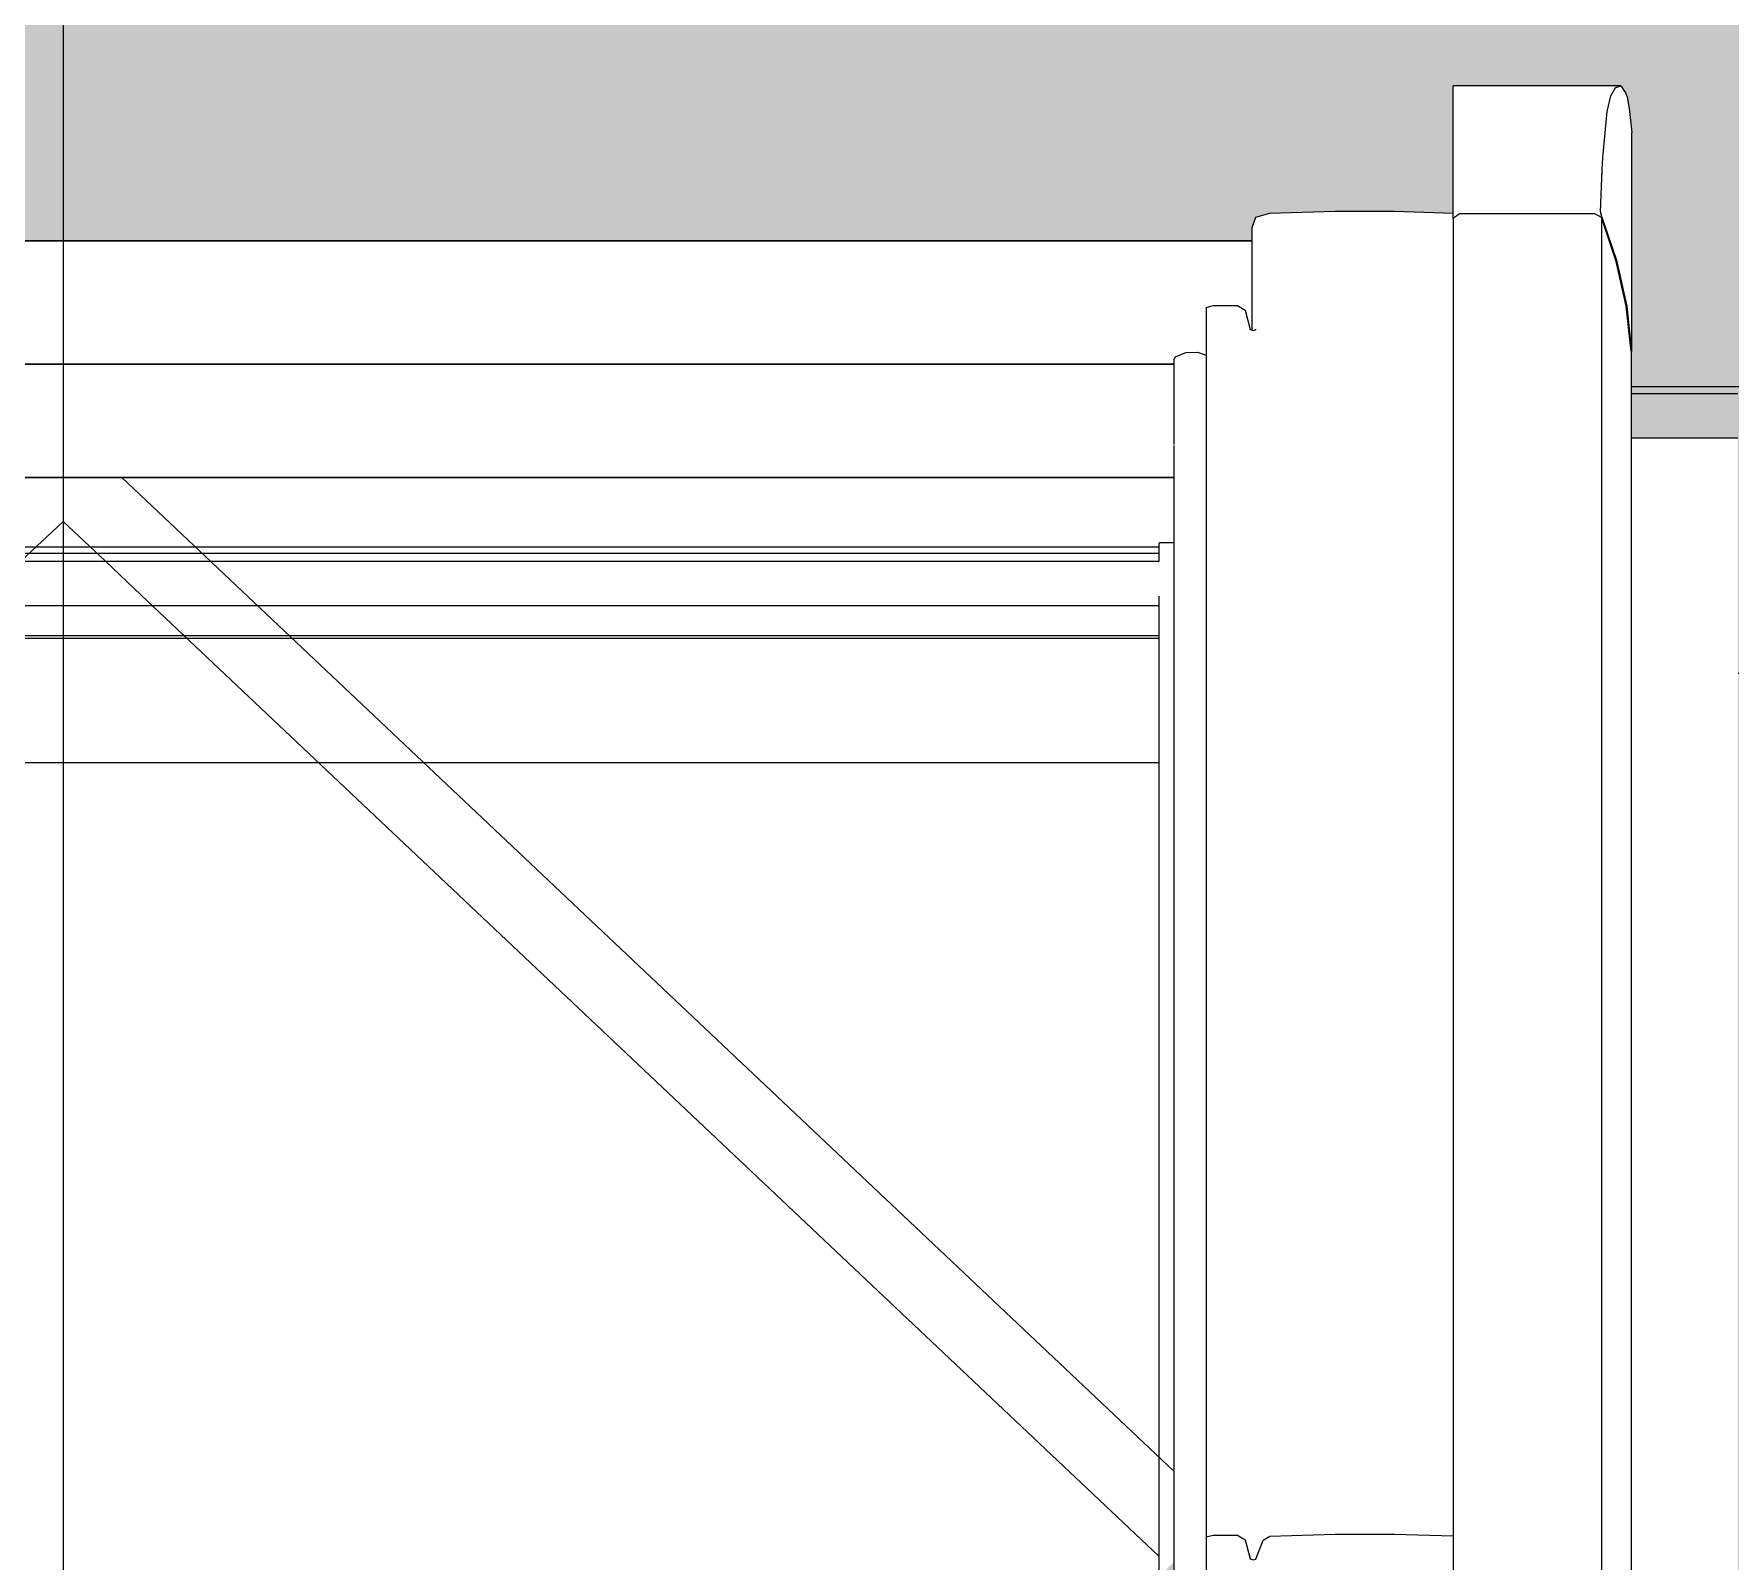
# Model space of a CAD drawing. Header units: metres. Extents: x -208 to 1512, y -277 to 123.
# Drawn here: x 829.4662 to 829.9265, y -2.5162 to -2.1018 of the extents above; entities that cross this region are included whole.
import ezdxf

# ---------------------------------------------------------------- set-up
doc = ezdxf.new("R2010")
doc.units = ezdxf.units.M
doc.header["$MEASUREMENT"] = 0
doc.linetypes.add('Wipeout_Contour', pattern=[1, 0, -1])
for name, color, linetype in [('325 Dachfenster', 7, 'Continuous'), ('330 Dachaufbau', 7, 'Continuous'), ('918 Lageplan Beschriftung.x', 7, 'Continuous')]:
    doc.layers.add(name, color=color, linetype=linetype)

# ---------------------------------------------------------------- blocks, each defined once
blk = doc.blocks.new('Dachfläche_55_5', base_point=(825.25622, 0.07))
at = {"color": 254, "linetype": 'Wipeout_Contour', "lineweight": 0, "ltscale": 3319.661494}
blk.add_wipeout([(829.06228, -2.1975), (829.06228, -2.22224), (830.76228, -2.22224), (830.76228, -2.1975)], dxfattribs=at).dxf.layer = '330 Dachaufbau'
at = {"layer": '330 Dachaufbau', "linetype": 'Continuous', "lineweight": 0, "true_color": 0x000000}
h = blk.add_hatch(color=18, dxfattribs=at)
h.paths.add_polyline_path([(828.70228, -0.4), (829.01228, -0.4), (829.01228, 0.07), (828.05728, 0.07), (828.05728, -0.77152), (826.30728, -0.77152), (826.30728, 0.07), (825.25622, 0.07), (825.27334, -4.6), (831.58228, -4.6), (831.58228, -0.82361), (828.70228, -0.82361)])
h.paths.add_polyline_path([(829.06228, -2.1975), (830.76228, -2.1975), (830.76228, -3.79873), (829.06228, -3.79873)], flags=0)
h.paths.add_polyline_path([(826.33228, -3.79873), (826.33228, -2.1975), (828.03228, -2.1975), (828.03228, -3.79873)], flags=0)
at = {"layer": '330 Dachaufbau', "color": 7, "linetype": 'Continuous', "lineweight": 18, "flags": 128}
blk.add_lwpolyline([(830.76228, -2.1975), (829.06228, -2.1975)], dxfattribs=at)
at = {"color": 254, "linetype": 'Wipeout_Contour', "lineweight": 0, "ltscale": 3319.662104}
blk.add_wipeout([(829.06228, -2.2576), (829.06228, -2.27528), (830.76228, -2.27528), (830.76228, -2.2576)], dxfattribs=at).dxf.layer = '330 Dachaufbau'
at = {"layer": '330 Dachaufbau', "color": 7, "linetype": 'Continuous', "lineweight": 18, "flags": 128}
blk.add_lwpolyline([(829.06228, -2.27528), (830.76228, -2.27528)], dxfattribs=at)
at = {"color": 254, "linetype": 'Wipeout_Contour', "lineweight": 0, "ltscale": 3319.661817}
blk.add_wipeout([(829.06228, -2.22224), (829.06228, -2.2576), (830.76228, -2.2576), (830.76228, -2.22224)], dxfattribs=at).dxf.layer = '330 Dachaufbau'
blk = doc.blocks.new('DF Marker 27[1469]_5', base_point=(829.47413, -2.22182))
at = {"layer": '325 Dachfenster', "color": 7, "linetype": 'Continuous', "lineweight": 13}
blk.add_line((829.47413, 1.53443), (829.47413, -4.11337), dxfattribs=at)
blk = doc.blocks.new('VELUX SlopeRoofBundle[41]_5', base_point=(825.25728, 0))
at = {"color": 254, "linetype": 'Wipeout_Contour', "lineweight": 0, "ltscale": 3319.528237}
blk.add_wipeout([(829.85133, -2.1228), (829.85133, -2.13533), (829.89196, -2.13533), (829.89317, -2.1228)], dxfattribs=at).dxf.layer = '325 Dachfenster'
at = {"color": 254, "linetype": 'Wipeout_Contour', "lineweight": 0, "ltscale": 2488.907016}
blk.add_wipeout([(829.79683, -2.15426), (829.79784, -2.15159), (829.79783, -2.1515)], dxfattribs=at).dxf.layer = '325 Dachfenster'
at = {"color": 254, "linetype": 'Wipeout_Contour', "lineweight": 0, "ltscale": 3317.908773}
blk.add_wipeout([(829.17263, -2.19156), (829.17263, -2.20216), (829.77563, -2.20216), (829.77563, -2.19156)], dxfattribs=at).dxf.layer = '325 Dachfenster'
at = {"color": 254, "linetype": 'Wipeout_Contour', "lineweight": 0, "ltscale": 6635.817494}
blk.add_wipeout([(829.17263, -2.2132), (829.17273, -2.21347), (829.17273, -2.21425), (829.77553, -2.21425), (829.77553, -2.21347), (829.77563, -2.2132), (829.77563, -2.21235), (829.17263, -2.21235)], dxfattribs=at).dxf.layer = '325 Dachfenster'
at = {"color": 254, "linetype": 'Wipeout_Contour', "lineweight": 0, "ltscale": 3317.909027}
blk.add_wipeout([(829.17273, -2.21934), (829.17273, -2.2221), (829.77553, -2.2221), (829.77553, -2.21934)], dxfattribs=at).dxf.layer = '325 Dachfenster'
at = {"color": 254, "linetype": 'Wipeout_Contour', "lineweight": 0, "ltscale": 8301.566305}
blk.add_wipeout([(829.89963, -2.22338), (829.89963, -2.75824), (829.89983, -2.76012), (829.89983, -2.76014), (829.90043, -2.76329), (829.90173, -2.77719), (829.90173, -2.79316), (829.90175, -2.84047), (829.91413, -2.84047), (829.91413, -2.22338)], dxfattribs=at).dxf.layer = '325 Dachfenster'
at = {"color": 254, "linetype": 'Wipeout_Contour', "lineweight": 0, "ltscale": 3319.203508}
blk.add_wipeout([(829.79623, -2.51562), (829.79623, -2.69331), (829.79703, -2.69331), (829.79703, -2.51591)], dxfattribs=at).dxf.layer = '325 Dachfenster'
at = {"color": 254, "linetype": 'Wipeout_Contour', "lineweight": 0, "ltscale": 3317.908852}
blk.add_wipeout([(829.17263, -2.20648), (829.77563, -2.20648), (829.77563, -2.20216), (829.17263, -2.20216)], dxfattribs=at).dxf.layer = '325 Dachfenster'
at = {"color": 254, "linetype": 'Wipeout_Contour', "lineweight": 0, "ltscale": 4150.041653}
blk.add_wipeout([(829.89963, -2.21296), (829.89963, -2.22338), (829.91413, -2.22338), (829.91413, -2.21147), (829.89963, -2.21148)], dxfattribs=at).dxf.layer = '325 Dachfenster'
at = {"color": 254, "linetype": 'Wipeout_Contour', "lineweight": 0, "ltscale": 3317.908964}
blk.add_wipeout([(829.17273, -2.21425), (829.17273, -2.21531), (829.77553, -2.21531), (829.77553, -2.21425)], dxfattribs=at).dxf.layer = '325 Dachfenster'
at = {"color": 254, "linetype": 'Wipeout_Contour', "lineweight": 0, "ltscale": 3317.909042}
blk.add_wipeout([(829.17273, -2.22217), (829.77553, -2.22217), (829.77553, -2.2221), (829.17273, -2.2221)], dxfattribs=at).dxf.layer = '325 Dachfenster'
at = {"color": 254, "linetype": 'Wipeout_Contour', "lineweight": 0, "ltscale": 3319.206707}
blk.add_wipeout([(829.79703, -2.51591), (829.79703, -2.69331), (829.79783, -2.69331), (829.79783, -2.51569)], dxfattribs=at).dxf.layer = '325 Dachfenster'
at = {"color": 254, "linetype": 'Wipeout_Contour', "lineweight": 0, "ltscale": 3317.908902}
blk.add_wipeout([(829.17263, -2.20648), (829.17263, -2.2115), (829.77563, -2.2115), (829.77563, -2.20648)], dxfattribs=at).dxf.layer = '325 Dachfenster'
at = {"color": 254, "linetype": 'Wipeout_Contour', "lineweight": 0, "ltscale": 4149.128656}
blk.add_wipeout([(829.91413, -2.22338), (829.92863, -2.22338), (829.92863, -2.21296), (829.92863, -2.21148), (829.91413, -2.21147)], dxfattribs=at).dxf.layer = '325 Dachfenster'
at = {"color": 254, "linetype": 'Wipeout_Contour', "lineweight": 0, "ltscale": 3317.908973}
blk.add_wipeout([(829.17273, -2.21531), (829.17273, -2.21595), (829.77553, -2.21595), (829.77553, -2.21531)], dxfattribs=at).dxf.layer = '325 Dachfenster'
at = {"color": 254, "linetype": 'Wipeout_Contour', "lineweight": 0, "ltscale": 3319.199359}
blk.add_wipeout([(829.79493, -2.51046), (829.79493, -2.69331), (829.79623, -2.69331), (829.79623, -2.51562)], dxfattribs=at).dxf.layer = '325 Dachfenster'
at = {"color": 254, "linetype": 'Wipeout_Contour', "lineweight": 0, "ltscale": 3317.908933}
blk.add_wipeout([(829.17263, -2.2115), (829.17263, -2.21235), (829.77563, -2.21235), (829.77563, -2.2115)], dxfattribs=at).dxf.layer = '325 Dachfenster'
at = {"color": 254, "linetype": 'Wipeout_Contour', "lineweight": 0, "ltscale": 3317.908998}
blk.add_wipeout([(829.17273, -2.21934), (829.77553, -2.21934), (829.77553, -2.21666), (829.17273, -2.21666)], dxfattribs=at).dxf.layer = '325 Dachfenster'
at = {"color": 254, "linetype": 'Wipeout_Contour', "lineweight": 0, "ltscale": 8296.820949}
blk.add_wipeout([(829.91413, -2.22338), (829.91413, -2.84047), (829.92651, -2.84047), (829.92653, -2.79316), (829.92653, -2.77719), (829.92783, -2.76329), (829.92843, -2.76014), (829.92843, -2.76012), (829.92863, -2.75824), (829.92863, -2.22338)], dxfattribs=at).dxf.layer = '325 Dachfenster'
at = {"color": 254, "linetype": 'Wipeout_Contour', "lineweight": 0, "ltscale": 3319.192485}
blk.add_wipeout([(829.79283, -2.50919), (829.79283, -2.69331), (829.79493, -2.69331), (829.79493, -2.51046)], dxfattribs=at).dxf.layer = '325 Dachfenster'
at = {"color": 254, "linetype": 'Wipeout_Contour', "lineweight": 0, "ltscale": 3319.21236}
blk.add_wipeout([(829.79783, -2.51569), (829.79783, -2.69331), (829.79983, -2.69331), (829.79983, -2.51053)], dxfattribs=at).dxf.layer = '325 Dachfenster'
at = {"color": 254, "linetype": 'Wipeout_Contour', "lineweight": 0, "ltscale": 3319.200506}
blk.add_wipeout([(829.79623, -2.18194), (829.79623, -2.51562), (829.79703, -2.51591), (829.79703, -2.18222)], dxfattribs=at).dxf.layer = '325 Dachfenster'
at = {"color": 254, "linetype": 'Wipeout_Contour', "lineweight": 0, "ltscale": 3317.90898}
blk.add_wipeout([(829.17273, -2.21595), (829.17273, -2.21666), (829.77553, -2.21666), (829.77553, -2.21595)], dxfattribs=at).dxf.layer = '325 Dachfenster'
at = {"color": 254, "linetype": 'Wipeout_Contour', "lineweight": 0, "ltscale": 3319.175064}
blk.add_wipeout([(829.78623, -2.50919), (829.78623, -2.69331), (829.79283, -2.69331), (829.79283, -2.50919)], dxfattribs=at).dxf.layer = '325 Dachfenster'
at = {"color": 254, "linetype": 'Wipeout_Contour', "lineweight": 0, "ltscale": 3319.219883}
blk.add_wipeout([(829.79983, -2.51053), (829.79983, -2.69331), (829.80163, -2.69331), (829.80163, -2.50947)], dxfattribs=at).dxf.layer = '325 Dachfenster'
at = {"color": 254, "linetype": 'Wipeout_Contour', "lineweight": 0, "ltscale": 4978.052582}
blk.add_wipeout([(829.79773, -2.18204), (829.79703, -2.18222), (829.79703, -2.51591), (829.79783, -2.51569), (829.79783, -2.18197), (829.79773, -2.182)], dxfattribs=at).dxf.layer = '325 Dachfenster'
at = {"color": 254, "linetype": 'Wipeout_Contour', "lineweight": 0, "ltscale": 3319.158073}
blk.add_wipeout([(829.78433, -2.50968), (829.78433, -2.69331), (829.78623, -2.69331), (829.78623, -2.50919)], dxfattribs=at).dxf.layer = '325 Dachfenster'
at = {"color": 254, "linetype": 'Wipeout_Contour', "lineweight": 0, "ltscale": 3319.258671}
blk.add_wipeout([(829.80163, -2.50947), (829.80163, -2.69331), (829.81923, -2.69331), (829.81923, -2.50891)], dxfattribs=at).dxf.layer = '325 Dachfenster'
at = {"color": 254, "linetype": 'Wipeout_Contour', "lineweight": 0, "ltscale": 3319.15503}
blk.add_wipeout([(829.78433, -2.50968), (829.78623, -2.50919), (829.78623, -2.1755), (829.78433, -2.176)], dxfattribs=at).dxf.layer = '325 Dachfenster'
at = {"color": 254, "linetype": 'Wipeout_Contour', "lineweight": 0, "ltscale": 3319.209255}
blk.add_wipeout([(829.79783, -2.18197), (829.79783, -2.51569), (829.79983, -2.51053), (829.79983, -2.17681)], dxfattribs=at).dxf.layer = '325 Dachfenster'
at = {"color": 254, "linetype": 'Wipeout_Contour', "lineweight": 0, "ltscale": 3319.326262}
blk.add_wipeout([(829.81923, -2.50891), (829.81923, -2.69331), (829.83543, -2.69331), (829.83543, -2.50891)], dxfattribs=at).dxf.layer = '325 Dachfenster'
at = {"color": 254, "linetype": 'Wipeout_Contour', "lineweight": 0, "ltscale": 3319.196252}
blk.add_wipeout([(829.79493, -2.17678), (829.79493, -2.51046), (829.79623, -2.51562), (829.79623, -2.18194)], dxfattribs=at).dxf.layer = '325 Dachfenster'
at = {"color": 254, "linetype": 'Wipeout_Contour', "lineweight": 0, "ltscale": 3319.216831}
blk.add_wipeout([(829.79983, -2.17681), (829.79983, -2.51053), (829.80163, -2.50947), (829.80163, -2.17575)], dxfattribs=at).dxf.layer = '325 Dachfenster'
at = {"color": 254, "linetype": 'Wipeout_Contour', "lineweight": 0, "ltscale": 4978.10389}
blk.add_wipeout([(829.83543, -2.69331), (829.85133, -2.69331), (829.85133, -2.67954), (829.85133, -2.63963), (829.85133, -2.50942), (829.83543, -2.50891)], dxfattribs=at).dxf.layer = '325 Dachfenster'
at = {"layer": '325 Dachfenster', "linetype": 'Continuous', "lineweight": 0, "flags": 128}
for points in [[(829.79623, -2.51562), (829.79703, -2.51591)], [(829.79703, -2.51591), (829.79783, -2.51569)]]:
    blk.add_lwpolyline(points, dxfattribs=at)
at = {"color": 254, "linetype": 'Wipeout_Contour', "lineweight": 0, "ltscale": 3319.172029}
blk.add_wipeout([(829.78623, -2.1755), (829.78623, -2.50919), (829.79283, -2.50919), (829.79283, -2.1755)], dxfattribs=at).dxf.layer = '325 Dachfenster'
at = {"color": 254, "linetype": 'Wipeout_Contour', "lineweight": 0, "ltscale": 3319.255624}
blk.add_wipeout([(829.80163, -2.17575), (829.80163, -2.50947), (829.81923, -2.50891), (829.81923, -2.17519)], dxfattribs=at).dxf.layer = '325 Dachfenster'
at = {"layer": '325 Dachfenster', "linetype": 'Continuous', "lineweight": 0, "flags": 128}
for points in [[(829.79783, -2.51569), (829.79983, -2.51053)], [(829.79983, -2.51053), (829.80163, -2.50947)]]:
    blk.add_lwpolyline(points, dxfattribs=at)
at = {"color": 254, "linetype": 'Wipeout_Contour', "lineweight": 0, "ltscale": 3319.189429}
blk.add_wipeout([(829.79283, -2.50919), (829.79493, -2.51046), (829.79493, -2.17678), (829.79283, -2.1755)], dxfattribs=at).dxf.layer = '325 Dachfenster'
at = {"color": 254, "linetype": 'Wipeout_Contour', "lineweight": 0, "ltscale": 3319.323224}
blk.add_wipeout([(829.81923, -2.17519), (829.81923, -2.50891), (829.83543, -2.50891), (829.83543, -2.17519)], dxfattribs=at).dxf.layer = '325 Dachfenster'
at = {"color": 254, "linetype": 'Wipeout_Contour', "lineweight": 0, "ltscale": 11612.683357}
blk.add_wipeout([(829.78433, -2.18441), (829.16393, -2.18441), (829.16393, -2.18898), (829.16633, -2.18816), (829.16943, -2.18823), (829.17223, -2.18936), (829.17273, -2.19021), (829.17273, -2.19134), (829.77553, -2.19134), (829.77553, -2.19021), (829.77603, -2.18936), (829.77883, -2.18823), (829.78193, -2.18816), (829.78433, -2.18898)], dxfattribs=at).dxf.layer = '325 Dachfenster'
at = {"layer": '325 Dachfenster', "linetype": 'Continuous', "lineweight": 0, "flags": 128}
for points in [[(829.79283, -2.50919), (829.79493, -2.51046)], [(829.79493, -2.51046), (829.79623, -2.51562)]]:
    blk.add_lwpolyline(points, dxfattribs=at)
at = {"color": 254, "linetype": 'Wipeout_Contour', "lineweight": 0, "ltscale": 5808.137677}
blk.add_wipeout([(829.79683, -2.18215), (829.79703, -2.18222), (829.79773, -2.18204), (829.79773, -2.182), (829.7978, -2.18198), (829.79783, -2.1819), (829.79683, -2.15426)], dxfattribs=at).dxf.layer = '325 Dachfenster'
at = {"color": 254, "linetype": 'Wipeout_Contour', "lineweight": 0, "ltscale": 3319.387423}
blk.add_wipeout([(829.85133, -2.1757), (829.83543, -2.17519), (829.83543, -2.50891), (829.85133, -2.50942)], dxfattribs=at).dxf.layer = '325 Dachfenster'
at = {"color": 254, "linetype": 'Wipeout_Contour', "lineweight": 0, "ltscale": 3317.908716}
blk.add_wipeout([(829.17263, -2.19156), (829.77563, -2.19156), (829.77563, -2.19134), (829.17263, -2.19134)], dxfattribs=at).dxf.layer = '325 Dachfenster'
at = {"color": 254, "linetype": 'Wipeout_Contour', "lineweight": 0, "ltscale": 3319.534921}
blk.add_wipeout([(829.79784, -2.15159), (829.79683, -2.15426), (829.79783, -2.1819), (829.79983, -2.17681)], dxfattribs=at).dxf.layer = '325 Dachfenster'
at = {"color": 254, "linetype": 'Wipeout_Contour', "lineweight": 0, "ltscale": 6639.827804}
blk.add_wipeout([(829.77553, -2.69331), (829.77603, -2.69331), (829.77603, -2.18936), (829.77553, -2.19021), (829.77553, -2.19134), (829.77563, -2.19134), (829.77563, -2.2132), (829.77553, -2.21347)], dxfattribs=at).dxf.layer = '325 Dachfenster'
at = {"color": 254, "linetype": 'Wipeout_Contour', "lineweight": 0, "ltscale": 2489.383096}
blk.add_wipeout([(829.79783, -2.1515), (829.79983, -2.17681), (829.80163, -2.17575)], dxfattribs=at).dxf.layer = '325 Dachfenster'
at = {"color": 254, "linetype": 'Wipeout_Contour', "lineweight": 0, "ltscale": 3319.124859}
blk.add_wipeout([(829.77603, -2.69331), (829.77883, -2.69331), (829.77883, -2.18823), (829.77603, -2.18936)], dxfattribs=at).dxf.layer = '325 Dachfenster'
at = {"layer": '325 Dachfenster', "linetype": 'Continuous', "lineweight": 0, "flags": 128}
for points in [[(829.77553, -2.19021), (829.77603, -2.18936)], [(829.77553, -2.19021), (829.77553, -2.19134)], [(829.17263, -2.19134), (829.77563, -2.19134)], [(829.77563, -2.19156), (829.77563, -2.19134)], [(829.77563, -2.2132), (829.77563, -2.21235), (829.77563, -2.2115), (829.77563, -2.20648), (829.77563, -2.20216), (829.77563, -2.19156)]]:
    blk.add_lwpolyline(points, dxfattribs=at)
at = {"color": 254, "linetype": 'Wipeout_Contour', "lineweight": 0, "ltscale": 3319.253583}
blk.add_wipeout([(829.81923, -2.14987), (829.80163, -2.15044), (829.80163, -2.17575), (829.81923, -2.17519)], dxfattribs=at).dxf.layer = '325 Dachfenster'
at = {"color": 254, "linetype": 'Wipeout_Contour', "lineweight": 0, "ltscale": 3319.136649}
blk.add_wipeout([(829.77883, -2.18823), (829.77883, -2.69331), (829.78193, -2.69331), (829.78193, -2.18816)], dxfattribs=at).dxf.layer = '325 Dachfenster'
at = {"color": 254, "linetype": 'Wipeout_Contour', "lineweight": 0, "ltscale": 6635.825005}
blk.add_wipeout([(829.17273, -2.51658), (829.35987, -2.69331), (829.58839, -2.69331), (829.77553, -2.51658), (829.77553, -2.49183), (829.49001, -2.22217), (829.45826, -2.22217), (829.17273, -2.49183)], dxfattribs=at).dxf.layer = '325 Dachfenster'
at = {"layer": '325 Dachfenster', "linetype": 'Continuous', "lineweight": 0, "flags": 128}
for points in [[(829.77603, -2.18936), (829.77883, -2.18823)], [(829.47413, -2.23405), (829.46268, -2.24487), (829.45294, -2.25406), (829.1767, -2.51496)]]:
    blk.add_lwpolyline(points, dxfattribs=at)
at = {"color": 254, "linetype": 'Wipeout_Contour', "lineweight": 0, "ltscale": 2488.908755}
blk.add_wipeout([(829.79783, -2.1515), (829.80163, -2.17575), (829.80163, -2.15044)], dxfattribs=at).dxf.layer = '325 Dachfenster'
at = {"color": 254, "linetype": 'Wipeout_Contour', "lineweight": 0, "ltscale": 3319.321206}
blk.add_wipeout([(829.81923, -2.17519), (829.83543, -2.17519), (829.83543, -2.14987), (829.81923, -2.14987)], dxfattribs=at).dxf.layer = '325 Dachfenster'
at = {"color": 254, "linetype": 'Wipeout_Contour', "lineweight": 0, "ltscale": 3319.147654}
blk.add_wipeout([(829.78433, -2.18898), (829.78193, -2.18816), (829.78193, -2.69331), (829.78433, -2.69331)], dxfattribs=at).dxf.layer = '325 Dachfenster'
at = {"color": 254, "linetype": 'Wipeout_Contour', "lineweight": 0, "ltscale": 2488.549719}
blk.add_wipeout([(829.49001, -2.22217), (829.77553, -2.49183), (829.77553, -2.22217)], dxfattribs=at).dxf.layer = '325 Dachfenster'
at = {"layer": '325 Dachfenster', "linetype": 'Continuous', "lineweight": 0, "flags": 128}
for points in [[(829.79683, -2.15426), (829.79783, -2.1515)], [(829.77883, -2.18823), (829.78193, -2.18816)], [(829.78193, -2.18816), (829.78433, -2.18898)], [(829.77553, -2.21347), (829.77553, -2.69331)], [(829.17273, -2.2221), (829.77553, -2.2221)], [(829.17273, -2.22217), (829.77553, -2.22217)], [(829.49001, -2.22217), (829.77553, -2.49183)], [(829.47413, -2.23405), (829.48559, -2.24487), (829.49532, -2.25406), (829.77157, -2.51496)], [(829.17683, -2.24098), (829.77143, -2.24098)], [(829.77163, -2.23992), (829.77143, -2.24013)], [(829.77143, -2.24013), (829.77143, -2.24487)], [(829.77553, -2.23992), (829.77163, -2.23992)], [(829.1767, -2.24487), (829.77157, -2.24487)], [(829.17683, -2.24268), (829.77143, -2.24268)], [(829.77143, -2.25435), (829.77143, -2.69331)], [(829.17683, -2.25689), (829.77143, -2.25689)], [(829.17683, -2.26502), (829.77143, -2.26502)], [(829.17683, -2.2658), (829.77143, -2.2658)], [(829.17683, -2.29953), (829.77143, -2.29953)], [(829.78433, -2.50968), (829.78623, -2.50919), (829.79283, -2.50919)]]:
    blk.add_lwpolyline(points, dxfattribs=at)
at = {"color": 254, "linetype": 'Wipeout_Contour', "lineweight": 0, "ltscale": 3319.385385}
blk.add_wipeout([(829.83543, -2.14987), (829.83543, -2.17519), (829.85133, -2.1757), (829.85133, -2.15039)], dxfattribs=at).dxf.layer = '325 Dachfenster'
at = {"color": 254, "linetype": 'Wipeout_Contour', "lineweight": 0, "ltscale": 3317.908426}
blk.add_wipeout([(829.15143, -2.16985), (829.79683, -2.16985), (829.79683, -2.1579), (829.15143, -2.1579)], dxfattribs=at).dxf.layer = '325 Dachfenster'
at = {"color": 254, "linetype": 'Wipeout_Contour', "lineweight": 0, "ltscale": 11615.357934}
blk.add_wipeout([(829.89141, -2.15046), (829.85133, -2.15046), (829.85133, -2.15186), (829.85303, -2.15061), (829.88983, -2.15061), (829.89163, -2.15157), (829.89563, -2.16352), (829.89833, -2.17569), (829.89963, -2.18793), (829.89963, -2.18808), (829.89983, -2.18793), (829.89853, -2.17569), (829.89583, -2.16352), (829.89183, -2.15157)], dxfattribs=at).dxf.layer = '325 Dachfenster'
at = {"color": 254, "linetype": 'Wipeout_Contour', "lineweight": 0, "ltscale": 3317.908364}
blk.add_wipeout([(829.15143, -2.15783), (829.15143, -2.1579), (829.79683, -2.1579), (829.79683, -2.15783)], dxfattribs=at).dxf.layer = '325 Dachfenster'
at = {"color": 254, "linetype": 'Wipeout_Contour', "lineweight": 0, "ltscale": 13271.634627}
blk.add_wipeout([(829.15143, -2.16985), (829.15143, -2.18215), (829.15203, -2.18194), (829.15333, -2.17678), (829.15543, -2.1755), (829.16203, -2.1755), (829.16393, -2.176), (829.16393, -2.18441), (829.78433, -2.18441), (829.78433, -2.176), (829.78623, -2.1755), (829.79283, -2.1755), (829.79493, -2.17678), (829.79623, -2.18194), (829.79683, -2.18215), (829.79683, -2.16985)], dxfattribs=at).dxf.layer = '325 Dachfenster'
at = {"layer": '325 Dachfenster', "linetype": 'Continuous', "lineweight": 0}
blk.add_line((829.47413, 1.53443), (829.47413, -4.11337), dxfattribs=at)
at = {"layer": '325 Dachfenster', "linetype": 'Continuous', "lineweight": 0, "flags": 128}
for points in [[(829.15143, -2.15783), (829.79683, -2.15783)], [(829.78433, -2.176), (829.78623, -2.1755), (829.79283, -2.1755)], [(829.78433, -2.176), (829.78433, -2.50968), (829.78433, -2.69331)], [(829.79283, -2.1755), (829.79493, -2.17678)]]:
    blk.add_lwpolyline(points, dxfattribs=at)
at = {"color": 254, "linetype": 'Wipeout_Contour', "lineweight": 0, "ltscale": 4149.59935}
blk.add_wipeout([(829.89907, -2.12203), (829.89853, -2.11886), (829.89853, -2.17569), (829.89983, -2.18793), (829.89983, -2.12852)], dxfattribs=at).dxf.layer = '325 Dachfenster'
at = {"color": 254, "linetype": 'Wipeout_Contour', "lineweight": 0, "ltscale": 3319.499255}
blk.add_wipeout([(829.85133, -2.15004), (829.85133, -2.15046), (829.89141, -2.15046), (829.89133, -2.15004)], dxfattribs=at).dxf.layer = '325 Dachfenster'
at = {"color": 254, "linetype": 'Wipeout_Contour', "lineweight": 0, "ltscale": 3320.179967}
blk.add_wipeout([(829.7978, -2.18198), (829.79783, -2.18197), (829.79983, -2.17681), (829.79783, -2.1819)], dxfattribs=at).dxf.layer = '325 Dachfenster'
at = {"layer": '325 Dachfenster', "linetype": 'Continuous', "lineweight": 0, "flags": 128}
for points in [[(829.79683, -2.18215), (829.79683, -2.15426)], [(829.79493, -2.17678), (829.79623, -2.18194)], [(829.79623, -2.18194), (829.79703, -2.18222)], [(829.79703, -2.18222), (829.79773, -2.18204)], [(829.79773, -2.18204), (829.79773, -2.182)], [(829.7978, -2.18198), (829.79783, -2.1819)]]:
    blk.add_lwpolyline(points, dxfattribs=at)
at = {"color": 254, "linetype": 'Wipeout_Contour', "lineweight": 0, "ltscale": 4148.910072}
blk.add_wipeout([(829.89196, -2.13533), (829.85133, -2.13533), (829.85133, -2.15004), (829.89133, -2.15004), (829.89183, -2.13852)], dxfattribs=at).dxf.layer = '325 Dachfenster'
at = {"color": 254, "linetype": 'Wipeout_Contour', "lineweight": 0, "ltscale": 3319.413406}
blk.add_wipeout([(829.89183, -2.13852), (829.89133, -2.15004), (829.89141, -2.15046), (829.89183, -2.15157)], dxfattribs=at).dxf.layer = '325 Dachfenster'
at = {"color": 254, "linetype": 'Wipeout_Contour', "lineweight": 0, "ltscale": 3319.423849}
blk.add_wipeout([(829.85133, -2.15186), (829.85133, -2.72249), (829.85303, -2.72249), (829.85303, -2.15061)], dxfattribs=at).dxf.layer = '325 Dachfenster'
at = {"color": 254, "linetype": 'Wipeout_Contour', "lineweight": 0, "ltscale": 6639.305519}
blk.add_wipeout([(829.89183, -2.15157), (829.89583, -2.16352), (829.89583, -2.11619), (829.89554, -2.11624), (829.89413, -2.11859), (829.89317, -2.1228), (829.89196, -2.13533), (829.89183, -2.13852)], dxfattribs=at).dxf.layer = '325 Dachfenster'
at = {"color": 254, "linetype": 'Wipeout_Contour', "lineweight": 0, "ltscale": 4148.956275}
blk.add_wipeout([(829.85133, -2.11624), (829.89554, -2.11624), (829.89583, -2.11619), (829.89683, -2.11589), (829.85133, -2.11589)], dxfattribs=at).dxf.layer = '325 Dachfenster'
at = {"color": 254, "linetype": 'Wipeout_Contour', "lineweight": 0, "ltscale": 4978.698054}
blk.add_wipeout([(829.89163, -2.15157), (829.88983, -2.15061), (829.88983, -2.72249), (829.8913, -2.72249), (829.89138, -2.72258), (829.89163, -2.72323)], dxfattribs=at).dxf.layer = '325 Dachfenster'
at = {"color": 254, "linetype": 'Wipeout_Contour', "lineweight": 0, "ltscale": 3319.535579}
blk.add_wipeout([(829.85133, -2.11624), (829.85133, -2.11859), (829.89413, -2.11859), (829.89554, -2.11624)], dxfattribs=at).dxf.layer = '325 Dachfenster'
at = {"color": 254, "linetype": 'Wipeout_Contour', "lineweight": 0, "ltscale": 3319.523903}
blk.add_wipeout([(829.85133, -2.11859), (829.85133, -2.1228), (829.89317, -2.1228), (829.89413, -2.11859)], dxfattribs=at).dxf.layer = '325 Dachfenster'
at = {"color": 254, "linetype": 'Wipeout_Contour', "lineweight": 0, "ltscale": 4979.173835}
blk.add_wipeout([(829.89583, -2.11619), (829.89583, -2.16352), (829.89853, -2.17569), (829.89853, -2.11886), (829.89814, -2.11774), (829.89683, -2.11589)], dxfattribs=at).dxf.layer = '325 Dachfenster'
at = {"layer": '325 Dachfenster', "linetype": 'Continuous', "lineweight": 0, "flags": 128}
blk.add_lwpolyline([(829.89683, -2.11589), (829.85133, -2.11589)], dxfattribs=at)
at = {"color": 254, "linetype": 'Wipeout_Contour', "lineweight": 0, "ltscale": 4149.931226}
blk.add_wipeout([(829.89563, -2.16352), (829.89563, -2.73511), (829.89583, -2.73571), (829.89833, -2.74698), (829.89833, -2.17569)], dxfattribs=at).dxf.layer = '325 Dachfenster'
at = {"color": 254, "linetype": 'Wipeout_Contour', "lineweight": 0, "ltscale": 4149.937713}
blk.add_wipeout([(829.89163, -2.15157), (829.89163, -2.72323), (829.89183, -2.72376), (829.89563, -2.73511), (829.89563, -2.16352)], dxfattribs=at).dxf.layer = '325 Dachfenster'
at = {"color": 254, "linetype": 'Wipeout_Contour', "lineweight": 0, "ltscale": 4149.862358}
blk.add_wipeout([(829.89963, -2.18793), (829.89833, -2.17569), (829.89833, -2.74698), (829.89853, -2.74788), (829.89963, -2.75824)], dxfattribs=at).dxf.layer = '325 Dachfenster'
at = {"layer": '325 Dachfenster', "linetype": 'Continuous', "lineweight": 0, "flags": 128}
for points in [[(829.89983, -2.18793), (829.89983, -2.12852)], [(829.89963, -2.18793), (829.89963, -2.75824)], [(829.89963, -2.18808), (829.89983, -2.18793)], [(829.92863, -2.21148), (829.91413, -2.21147), (829.89963, -2.21148)]]:
    blk.add_lwpolyline(points, dxfattribs=at)
at = {"color": 254, "linetype": 'Wipeout_Contour', "lineweight": 0, "ltscale": 3319.500841}
blk.add_wipeout([(829.85303, -2.72249), (829.88983, -2.72249), (829.88983, -2.15061), (829.85303, -2.15061)], dxfattribs=at).dxf.layer = '325 Dachfenster'
at = {"layer": '325 Dachfenster', "linetype": 'Continuous', "lineweight": 0, "flags": 128}
for points in [[(829.85133, -2.15004), (829.85133, -2.13533), (829.85133, -2.1228), (829.85133, -2.11859), (829.85133, -2.11624), (829.85133, -2.11589)], [(829.89133, -2.15004), (829.89183, -2.13852), (829.89196, -2.13533), (829.89317, -2.1228), (829.89413, -2.11859), (829.89554, -2.11624), (829.89583, -2.11619), (829.89683, -2.11589), (829.89814, -2.11774), (829.89853, -2.11886), (829.89907, -2.12203), (829.89983, -2.12852)], [(829.79783, -2.1515), (829.80163, -2.15044), (829.81923, -2.14987), (829.83543, -2.14987), (829.85133, -2.15039)], [(829.85133, -2.15046), (829.85133, -2.15004)], [(829.85133, -2.15186), (829.85133, -2.15046)], [(829.85303, -2.15061), (829.85133, -2.15186)], [(829.85133, -2.15186), (829.85133, -2.72249)], [(829.88983, -2.15061), (829.85303, -2.15061)], [(829.89163, -2.15157), (829.88983, -2.15061)], [(829.89133, -2.15004), (829.89141, -2.15046)], [(829.89983, -2.18793), (829.89853, -2.17569), (829.89583, -2.16352), (829.89183, -2.15157), (829.89141, -2.15046)], [(829.89163, -2.15157), (829.89163, -2.72323)], [(829.89963, -2.18793), (829.89833, -2.17569), (829.89563, -2.16352), (829.89163, -2.15157)], [(829.80163, -2.50947), (829.81923, -2.50891), (829.83543, -2.50891), (829.85133, -2.50942)]]:
    blk.add_lwpolyline(points, dxfattribs=at)
at = {"layer": '325 Dachfenster', "color": 7, "lineweight": 13}
blk.add_blockref('DF Marker 27[1469]_5', (829.47413, -2.22182), dxfattribs=at)
blk = doc.blocks.new('Dachfläche_72_5', base_point=(830.80413, -2.19932))
at = {"layer": '325 Dachfenster', "color": 7, "linetype": 'Continuous', "lineweight": 13, "true_color": 0xf4f4f4, "flags": 128}
for points in [[(829.89963, -2.19932), (829.92863, -2.19932)], [(829.77143, -2.31926), (829.17683, -2.31926)], [(829.17683, -2.3636), (829.77143, -2.3636)]]:
    blk.add_lwpolyline(points, dxfattribs=at)
at = {"layer": '325 Dachfenster', "linetype": 'Continuous', "lineweight": 0}
blk.add_blockref('VELUX SlopeRoofBundle[41]_5', (825.25728, 0), dxfattribs=at)

msp = doc.modelspace()

# ---------------------------------------------------------------- block references
at = {"layer": '330 Dachaufbau', "color": 7, "linetype": 'Continuous', "lineweight": 18}
msp.add_blockref('Dachfläche_55_5', (825.25622, 0.07), dxfattribs=at)

# ---------------------------------------------------------------- next in the draw order: hatches: boundary and pattern name
at = {"layer": '918 Lageplan Beschriftung.x', "linetype": 'Continuous', "lineweight": 0, "true_color": 0x3f0000}
msp.add_hatch(color=18, dxfattribs=at).paths.add_polyline_path([(825.31254, -15.07), (830.63228, -15.07), (830.63228, -15.97), (838.86228, -15.97), (838.86228, -15.07), (844.19207, -15.07), (844.24254, 0.07), (838.34728, 0.07), (838.34728, 0.8), (831.14728, 0.8), (831.14728, 0.07), (825.25702, 0.07)])

# ---------------------------------------------------------------- next in the draw order: block references
at = {"layer": '325 Dachfenster', "color": 7, "linetype": 'Continuous', "lineweight": 13, "true_color": 0xf4f4f4}
msp.add_blockref('Dachfläche_72_5', (830.80413, -2.19932), dxfattribs=at)

doc.saveas('drawing.dxf')
